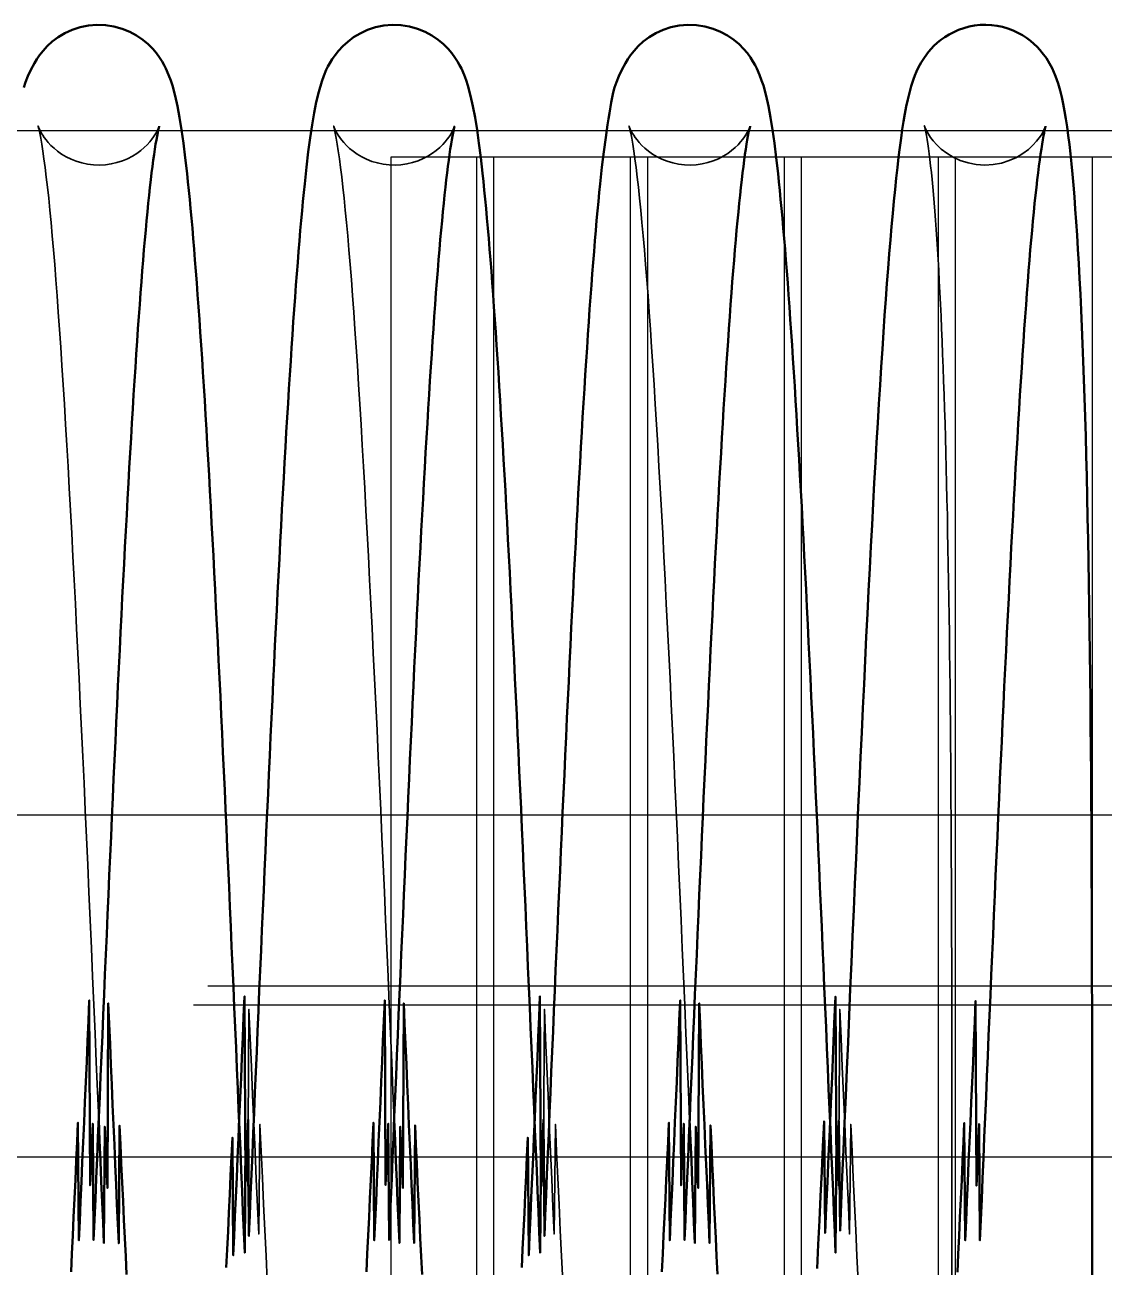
# Model space of a CAD drawing. Header units: millimetres. Extents: x 1448 to 104164, y -19509 to -89.
# Drawn here: x 84826.7 to 84889.9, y -3019.1 to -2946.5 of the extents above; entities that cross this region are included whole.
import ezdxf

# ---------------------------------------------------------------- set-up
doc = ezdxf.new("R2010")
doc.units = ezdxf.units.MM
doc.header["$LTSCALE"] = 60
doc.header["$MEASUREMENT"] = 0
doc.linetypes.add('CENTER', pattern=[2, 1.25, -0.25, 0.25, -0.25])
doc.linetypes.add('CENTERX2', pattern=[101.6, 63.5, -12.7, 12.7, -12.7])
doc.layers.get('0').update_dxf_attribs({"linetype": 'CONTINUOUS'})
doc.layers.add('cen', color=14, linetype='CONTINUOUS')
doc.layers.add('가려진 것(ISO)', color=7, linetype='CONTINUOUS', lineweight=35)
doc.layers.add('가시적인 것(ISO)', color=7, linetype='CONTINUOUS', lineweight=50)

# ---------------------------------------------------------------- blocks, each defined once
blk = doc.blocks.new('bvde')
at = {"color": 3}
for p, q in [((21501412.18, -50950296.858), (21501479.18, -50950296.858)), ((21501438.18, -50950296.858), (21501438.18, -50950395.858)), ((21501446.18, -50950296.858), (21501446.18, -50950395.858)), ((21501447.18, -50950296.858), (21501447.18, -50950395.858)), ((21501455.18, -50950296.858), (21501455.18, -50950395.858)), ((21501456.18, -50950296.858), (21501456.18, -50950395.858)), ((21501464.18, -50950296.858), (21501464.18, -50950395.858)), ((21501465.18, -50950296.858), (21501465.18, -50950395.858)), ((21501473.18, -50950296.858), (21501473.18, -50950395.858)), ((21501474.18, -50950296.858), (21501474.18, -50950395.858)), ((21501479.18, -50950296.858), (21501479.18, -50950395.858))]:
    blk.add_line(p, q, dxfattribs=at)
at = {"color": 1, "linetype": 'CENTERX2'}
blk.add_line((21501396.43, -50950346.43), (21501490.713, -50950346.43), dxfattribs=at)
blk = doc.blocks.new('토션스프링1')
at = {"layer": '가려진 것(ISO)', "flags": 128}
for points in [[(21462157.175, -50955408.884), (21462157.186, -50955408.917), (21462157.204, -50955408.962), (21462157.232, -50955409.028), (21462157.275, -50955409.119), (21462157.337, -50955409.238), (21462157.424, -50955409.386), (21462157.544, -50955409.565), (21462157.706, -50955409.774), (21462157.916, -50955410.005), (21462158.184, -50955410.25), (21462158.507, -50955410.493), (21462158.882, -50955410.716), (21462159.303, -50955410.905), (21462159.761, -50955411.048), (21462160.243, -50955411.136), (21462160.737, -50955411.163), (21462161.232, -50955411.13), (21462161.713, -50955411.037), (21462162.167, -50955410.889), (21462162.586, -50955410.696), (21462162.957, -50955410.471), (21462163.274, -50955410.228), (21462163.536, -50955409.983), (21462163.744, -50955409.751), (21462163.902, -50955409.544), (21462164.02, -50955409.365), (21462164.106, -50955409.216), (21462164.167, -50955409.098), (21462164.209, -50955409.007), (21462164.237, -50955408.941), (21462164.253, -50955408.896), (21462164.266, -50955408.861), (21462164.258, -50955408.888), (21462164.238, -50955408.966), (21462164.211, -50955409.087), (21462164.179, -50955409.244), (21462164.143, -50955409.437), (21462164.105, -50955409.662), (21462164.065, -50955409.918), (21462164.023, -50955410.202), (21462163.981, -50955410.512), (21462163.94, -50955410.847), (21462163.898, -50955411.207), (21462163.857, -50955411.591), (21462163.815, -50955412), (21462163.774, -50955412.432), (21462163.733, -50955412.887), (21462163.693, -50955413.365), (21462163.652, -50955413.864), (21462163.613, -50955414.385), (21462163.574, -50955414.928), (21462163.536, -50955415.49), (21462163.498, -50955416.073), (21462163.462, -50955416.675), (21462163.426, -50955417.298), (21462163.391, -50955417.942), (21462163.356, -50955418.606), (21462163.323, -50955419.289), (21462163.29, -50955419.992), (21462163.258, -50955420.714), (21462163.227, -50955421.454), (21462163.196, -50955422.212), (21462163.167, -50955422.988), (21462163.139, -50955423.78), (21462163.111, -50955424.59), (21462163.084, -50955425.416), (21462163.058, -50955426.257), (21462163.033, -50955427.114), (21462163.009, -50955427.986), (21462162.986, -50955428.873), (21462162.964, -50955429.775), (21462162.943, -50955430.694), (21462162.922, -50955431.628), (21462162.903, -50955432.578), (21462162.884, -50955433.542), (21462162.866, -50955434.52), (21462162.849, -50955435.511), (21462162.833, -50955436.516), (21462162.818, -50955437.532), (21462162.803, -50955438.561), (21462162.789, -50955439.601), (21462162.776, -50955440.652), (21462162.764, -50955441.713), (21462162.753, -50955442.784), (21462162.742, -50955443.864), (21462162.733, -50955444.952), (21462162.724, -50955446.049), (21462162.715, -50955447.155), (21462162.708, -50955448.272), (21462162.701, -50955449.398), (21462162.694, -50955450.533), (21462162.689, -50955451.677), (21462162.683, -50955452.828), (21462162.679, -50955453.986), (21462162.675, -50955455.151), (21462162.671, -50955456.322), (21462162.668, -50955457.498), (21462162.665, -50955458.679), (21462162.663, -50955459.864), (21462162.661, -50955461.053), (21462162.66, -50955462.244), (21462162.658, -50955463.438), (21462162.657, -50955464.633), (21462162.657, -50955465.83), (21462162.656, -50955467.028), (21462162.656, -50955468.229), (21462162.656, -50955469.433), (21462162.655, -50955470.64), (21462162.655, -50955471.847), (21462162.655, -50955473.056), (21462162.655, -50955474.265), (21462162.655, -50955467.473), (21462162.655, -50955468.681), (21462162.655, -50955469.887), (21462162.655, -50955471.09), (21462162.655, -50955460.291), (21462162.656, -50955461.489), (21462162.656, -50955462.682), (21462162.656, -50955463.871), (21462162.656, -50955465.055), (21462162.656, -50955466.232), (21462162.656, -50955467.403), (21462162.656, -50955468.57), (21462162.656, -50955469.732), (21462162.656, -50955470.889), (21462162.656, -50955472.041), (21462162.656, -50955473.187), (21462162.656, -50955474.327), (21462162.656, -50955467.459), (21462162.656, -50955468.584), (21462162.656, -50955469.7), (21462162.656, -50955470.807), (21462162.656, -50955471.905), (21462162.656, -50955472.993), (21462162.656, -50955474.071), (21462162.656, -50955475.137), (21462162.656, -50955476.191)], [(21462174.451, -50955408.884), (21462174.456, -50955408.9), (21462174.476, -50955408.952), (21462174.515, -50955409.046), (21462174.585, -50955409.194), (21462174.637, -50955409.288), (21462174.703, -50955409.397), (21462174.786, -50955409.52), (21462174.887, -50955409.657), (21462175.01, -50955409.808), (21462175.159, -50955409.971), (21462175.333, -50955410.141), (21462175.535, -50955410.313), (21462175.766, -50955410.482), (21462176.024, -50955410.642), (21462176.305, -50955410.789), (21462176.607, -50955410.916), (21462176.926, -50955411.019), (21462177.26, -50955411.096), (21462177.603, -50955411.145), (21462177.95, -50955411.164), (21462178.298, -50955411.152), (21462178.642, -50955411.11), (21462178.979, -50955411.039), (21462179.303, -50955410.942), (21462179.609, -50955410.821), (21462179.894, -50955410.678), (21462180.157, -50955410.52), (21462180.395, -50955410.353), (21462180.605, -50955410.181), (21462180.785, -50955410.01), (21462180.939, -50955409.845), (21462181.068, -50955409.69), (21462181.175, -50955409.547), (21462181.26, -50955409.42), (21462181.329, -50955409.309), (21462181.384, -50955409.212), (21462181.459, -50955409.061), (21462181.503, -50955408.961), (21462181.524, -50955408.905), (21462181.531, -50955408.885), (21462181.529, -50955408.895), (21462181.519, -50955408.932), (21462181.503, -50955408.993), (21462181.483, -50955409.076), (21462181.433, -50955409.3), (21462181.378, -50955409.588), (21462181.319, -50955409.936), (21462181.256, -50955410.341), (21462181.191, -50955410.799), (21462181.123, -50955411.307), (21462181.055, -50955411.862), (21462180.987, -50955412.461), (21462180.918, -50955413.106), (21462180.848, -50955413.796), (21462180.778, -50955414.528), (21462180.708, -50955415.303), (21462180.637, -50955416.119), (21462180.566, -50955416.975), (21462180.495, -50955417.869), (21462180.424, -50955418.8), (21462180.353, -50955419.768), (21462180.282, -50955420.771), (21462180.211, -50955421.812), (21462180.14, -50955422.889), (21462180.069, -50955424.003), (21462179.997, -50955425.15), (21462179.925, -50955426.331), (21462179.854, -50955427.544), (21462179.782, -50955428.786), (21462179.711, -50955430.058), (21462179.639, -50955431.358), (21462179.567, -50955432.685), (21462179.496, -50955434.036), (21462179.425, -50955435.413), (21462179.353, -50955436.816), (21462179.282, -50955438.247), (21462179.21, -50955439.702), (21462179.138, -50955441.182), (21462179.066, -50955442.683), (21462178.995, -50955444.204), (21462178.923, -50955445.745), (21462178.851, -50955447.302), (21462178.779, -50955448.876), (21462178.708, -50955450.463), (21462178.636, -50955452.064), (21462178.565, -50955453.675), (21462178.493, -50955455.3), (21462178.422, -50955456.939), (21462178.35, -50955458.591), (21462178.278, -50955460.254), (21462178.207, -50955461.926), (21462178.135, -50955463.606), (21462178.063, -50955465.292), (21462177.991, -50955466.982)], [(21462191.726, -50955408.884), (21462191.732, -50955408.9), (21462191.751, -50955408.952), (21462191.791, -50955409.045), (21462191.862, -50955409.189), (21462191.913, -50955409.282), (21462191.978, -50955409.391), (21462192.06, -50955409.514), (21462192.16, -50955409.652), (21462192.282, -50955409.803), (21462192.43, -50955409.966), (21462192.603, -50955410.136), (21462192.805, -50955410.308), (21462193.035, -50955410.477), (21462193.292, -50955410.638), (21462193.573, -50955410.785), (21462193.873, -50955410.912), (21462194.193, -50955411.016), (21462194.526, -50955411.094), (21462194.869, -50955411.144), (21462195.216, -50955411.164), (21462195.564, -50955411.153), (21462195.909, -50955411.111), (21462196.246, -50955411.041), (21462196.57, -50955410.945), (21462196.876, -50955410.824), (21462197.163, -50955410.682), (21462197.427, -50955410.525), (21462197.665, -50955410.357), (21462197.875, -50955410.186), (21462198.056, -50955410.015), (21462198.211, -50955409.85), (21462198.341, -50955409.693), (21462198.448, -50955409.551), (21462198.534, -50955409.424), (21462198.603, -50955409.312), (21462198.658, -50955409.214), (21462198.734, -50955409.063), (21462198.779, -50955408.962), (21462198.8, -50955408.905), (21462198.807, -50955408.885), (21462198.804, -50955408.895), (21462198.794, -50955408.931), (21462198.779, -50955408.992), (21462198.758, -50955409.075), (21462198.709, -50955409.298), (21462198.655, -50955409.585), (21462198.595, -50955409.934), (21462198.532, -50955410.339), (21462198.466, -50955410.797), (21462198.399, -50955411.304), (21462198.331, -50955411.858), (21462198.263, -50955412.458), (21462198.194, -50955413.103), (21462198.124, -50955413.793), (21462198.054, -50955414.525), (21462197.984, -50955415.3), (21462197.913, -50955416.115), (21462197.842, -50955416.97), (21462197.771, -50955417.864), (21462197.7, -50955418.794), (21462197.63, -50955419.76), (21462197.559, -50955420.765), (21462197.487, -50955421.807), (21462197.416, -50955422.886), (21462197.345, -50955424), (21462197.273, -50955425.148), (21462197.201, -50955426.329), (21462197.13, -50955427.541), (21462197.058, -50955428.783), (21462196.986, -50955430.054), (21462196.915, -50955431.352), (21462196.844, -50955432.676), (21462196.772, -50955434.027), (21462196.701, -50955435.405), (21462196.629, -50955436.812), (21462196.558, -50955438.244), (21462196.486, -50955439.701), (21462196.414, -50955441.181), (21462196.342, -50955442.682), (21462196.27, -50955444.203), (21462196.199, -50955445.743), (21462196.127, -50955447.299), (21462196.055, -50955448.871), (21462195.984, -50955450.456), (21462195.912, -50955452.054), (21462195.841, -50955453.666), (21462195.769, -50955455.294), (21462195.698, -50955456.936), (21462195.626, -50955458.59), (21462195.554, -50955460.254), (21462195.482, -50955461.927), (21462195.41, -50955463.607), (21462195.339, -50955465.293), (21462195.267, -50955466.981)], [(21462209.002, -50955408.884), (21462209.007, -50955408.9), (21462209.027, -50955408.952), (21462209.067, -50955409.046), (21462209.137, -50955409.194), (21462209.188, -50955409.288), (21462209.254, -50955409.397), (21462209.337, -50955409.52), (21462209.439, -50955409.657), (21462209.562, -50955409.808), (21462209.71, -50955409.971), (21462209.885, -50955410.141), (21462210.087, -50955410.313), (21462210.318, -50955410.482), (21462210.575, -50955410.642), (21462210.857, -50955410.789), (21462211.158, -50955410.916), (21462211.477, -50955411.019), (21462211.811, -50955411.096), (21462212.154, -50955411.145), (21462212.502, -50955411.164), (21462212.849, -50955411.152), (21462213.194, -50955411.11), (21462213.53, -50955411.039), (21462213.854, -50955410.942), (21462214.16, -50955410.821), (21462214.446, -50955410.678), (21462214.709, -50955410.52), (21462214.947, -50955410.353), (21462215.156, -50955410.181), (21462215.337, -50955410.01), (21462215.491, -50955409.845), (21462215.62, -50955409.69), (21462215.726, -50955409.547), (21462215.812, -50955409.42), (21462215.881, -50955409.309), (21462215.935, -50955409.212), (21462216.011, -50955409.061), (21462216.054, -50955408.961), (21462216.076, -50955408.905), (21462216.083, -50955408.885), (21462216.08, -50955408.895), (21462216.07, -50955408.932), (21462216.055, -50955408.993), (21462216.034, -50955409.076), (21462215.985, -50955409.3), (21462215.93, -50955409.588), (21462215.87, -50955409.936), (21462215.808, -50955410.341), (21462215.742, -50955410.799), (21462215.675, -50955411.307), (21462215.607, -50955411.862), (21462215.538, -50955412.461), (21462215.469, -50955413.106), (21462215.4, -50955413.796), (21462215.33, -50955414.528), (21462215.259, -50955415.303), (21462215.189, -50955416.119), (21462215.118, -50955416.975), (21462215.047, -50955417.869), (21462214.976, -50955418.8), (21462214.905, -50955419.768), (21462214.834, -50955420.771), (21462214.763, -50955421.812), (21462214.691, -50955422.889), (21462214.62, -50955424.003), (21462214.548, -50955425.15), (21462214.477, -50955426.331), (21462214.405, -50955427.544), (21462214.334, -50955428.786), (21462214.262, -50955430.058), (21462214.19, -50955431.358), (21462214.119, -50955432.685), (21462214.047, -50955434.036), (21462213.976, -50955435.413), (21462213.905, -50955436.816), (21462213.833, -50955438.247), (21462213.761, -50955439.702), (21462213.69, -50955441.182), (21462213.618, -50955442.683), (21462213.546, -50955444.204), (21462213.474, -50955445.745), (21462213.403, -50955447.302), (21462213.331, -50955448.876), (21462213.259, -50955450.463), (21462213.188, -50955452.064), (21462213.116, -50955453.675), (21462213.045, -50955455.3), (21462212.973, -50955456.939), (21462212.902, -50955458.591), (21462212.83, -50955460.254), (21462212.758, -50955461.926), (21462212.686, -50955463.606), (21462212.614, -50955465.292), (21462212.543, -50955466.982)], [(21462168.135, -50955476.413), (21462168.207, -50955474.934), (21462168.278, -50955473.433), (21462168.35, -50955471.913), (21462168.422, -50955470.373), (21462168.494, -50955468.817), (21462168.565, -50955467.245), (21462168.637, -50955473.659), (21462168.708, -50955472.061), (21462168.78, -50955470.451), (21462168.851, -50955468.826), (21462168.923, -50955467.186), (21462168.994, -50955465.534), (21462169.066, -50955463.871), (21462169.138, -50955462.2), (21462169.21, -50955460.521), (21462169.281, -50955470.836), (21462169.353, -50955469.147)], [(21462185.41, -50955476.418), (21462185.482, -50955474.94), (21462185.554, -50955473.44), (21462185.626, -50955471.919), (21462185.697, -50955470.378), (21462185.769, -50955468.82), (21462185.841, -50955467.246), (21462185.913, -50955473.657), (21462185.984, -50955472.056), (21462186.056, -50955470.443), (21462186.127, -50955468.82), (21462186.199, -50955467.183), (21462186.27, -50955465.534), (21462186.342, -50955463.872), (21462186.413, -50955462.202), (21462186.485, -50955460.523), (21462186.557, -50955470.837), (21462186.629, -50955469.147)], [(21462202.686, -50955476.413), (21462202.758, -50955474.934), (21462202.83, -50955473.433), (21462202.902, -50955471.913), (21462202.973, -50955470.373), (21462203.045, -50955468.817), (21462203.117, -50955467.245), (21462203.188, -50955473.659), (21462203.26, -50955472.061), (21462203.331, -50955470.451), (21462203.403, -50955468.826), (21462203.474, -50955467.186), (21462203.546, -50955465.534), (21462203.618, -50955463.871), (21462203.689, -50955462.2), (21462203.761, -50955460.521), (21462203.833, -50955470.836), (21462203.905, -50955469.147)]]:
    blk.add_lwpolyline(points, dxfattribs=at)
at = {"layer": '가시적인 것(ISO)', "flags": 128}
for points in [[(21462154.456, -50955476.661), (21462154.456, -50955475.281), (21462154.456, -50955473.882), (21462154.456, -50955472.464), (21462154.456, -50955471.029), (21462154.456, -50955469.579), (21462154.456, -50955468.114), (21462154.456, -50955474.636), (21462154.456, -50955473.146), (21462154.456, -50955471.645), (21462154.456, -50955470.135), (21462154.456, -50955468.616), (21462154.456, -50955467.085), (21462154.456, -50955465.542), (21462154.456, -50955463.989), (21462154.456, -50955462.429), (21462154.456, -50955460.86), (21462154.455, -50955471.287), (21462154.455, -50955469.709), (21462154.455, -50955468.128), (21462154.455, -50955474.546), (21462154.456, -50955472.963), (21462154.456, -50955471.382), (21462154.456, -50955469.803), (21462154.456, -50955468.229), (21462154.457, -50955466.655), (21462154.457, -50955465.083), (21462154.458, -50955463.512), (21462154.46, -50955461.945), (21462154.462, -50955460.383), (21462154.465, -50955458.827), (21462154.469, -50955457.278), (21462154.473, -50955455.738), (21462154.478, -50955454.208), (21462154.484, -50955452.69), (21462154.491, -50955451.185), (21462154.499, -50955449.694), (21462154.508, -50955448.218), (21462154.518, -50955446.759), (21462154.529, -50955445.312), (21462154.542, -50955443.878), (21462154.556, -50955442.46), (21462154.571, -50955441.057), (21462154.588, -50955439.672), (21462154.606, -50955438.305), (21462154.625, -50955436.958), (21462154.646, -50955435.631), (21462154.668, -50955434.326), (21462154.692, -50955433.044), (21462154.717, -50955431.786), (21462154.744, -50955430.553), (21462154.772, -50955429.347), (21462154.801, -50955428.166), (21462154.833, -50955427.01), (21462154.866, -50955425.877), (21462154.901, -50955424.771), (21462154.937, -50955423.69), (21462154.975, -50955422.636), (21462155.014, -50955421.61), (21462155.055, -50955420.612), (21462155.098, -50955419.643), (21462155.142, -50955418.704), (21462155.188, -50955417.795), (21462155.235, -50955416.917), (21462155.284, -50955416.071), (21462155.334, -50955415.258), (21462155.385, -50955414.478), (21462155.438, -50955413.732), (21462155.493, -50955413.021), (21462155.548, -50955412.344), (21462155.604, -50955411.701), (21462155.662, -50955411.089), (21462155.722, -50955410.508), (21462155.784, -50955409.956), (21462155.849, -50955409.432), (21462155.917, -50955408.935), (21462155.989, -50955408.464), (21462156.065, -50955408.017), (21462156.146, -50955407.593), (21462156.232, -50955407.189), (21462156.327, -50955406.796), (21462156.444, -50955406.395), (21462156.594, -50955405.968), (21462156.688, -50955405.738), (21462156.802, -50955405.489), (21462156.947, -50955405.218), (21462157.131, -50955404.919), (21462157.369, -50955404.593), (21462157.513, -50955404.422), (21462157.676, -50955404.248), (21462157.86, -50955404.072), (21462158.065, -50955403.898), (21462158.29, -50955403.729), (21462158.535, -50955403.57), (21462158.8, -50955403.424), (21462159.082, -50955403.294), (21462159.38, -50955403.182), (21462159.691, -50955403.091), (21462160.01, -50955403.024), (21462160.336, -50955402.982), (21462160.667, -50955402.966), (21462160.998, -50955402.975), (21462161.327, -50955403.01), (21462161.649, -50955403.069), (21462161.961, -50955403.153), (21462162.262, -50955403.259), (21462162.55, -50955403.385), (21462162.821, -50955403.528), (21462163.073, -50955403.683), (21462163.303, -50955403.848), (21462163.513, -50955404.02), (21462163.702, -50955404.195), (21462163.87, -50955404.369), (21462164.019, -50955404.54), (21462164.266, -50955404.868), (21462164.456, -50955405.169), (21462164.607, -50955405.442), (21462164.728, -50955405.691), (21462164.825, -50955405.922), (21462164.904, -50955406.138), (21462165.034, -50955406.544), (21462165.238, -50955407.331), (21462165.323, -50955407.735), (21462165.403, -50955408.159), (21462165.481, -50955408.611), (21462165.557, -50955409.091), (21462165.631, -50955409.6), (21462165.704, -50955410.139), (21462165.775, -50955410.707), (21462165.845, -50955411.305), (21462165.914, -50955411.933), (21462165.982, -50955412.592), (21462166.049, -50955413.281), (21462166.116, -50955414.002), (21462166.183, -50955414.755), (21462166.25, -50955415.539), (21462166.317, -50955416.356), (21462166.384, -50955417.205), (21462166.452, -50955418.088), (21462166.519, -50955419.003), (21462166.587, -50955419.949), (21462166.654, -50955420.926), (21462166.721, -50955421.932), (21462166.788, -50955422.967), (21462166.856, -50955424.031), (21462166.923, -50955425.121), (21462166.99, -50955426.238), (21462167.057, -50955427.38), (21462167.124, -50955428.547), (21462167.191, -50955429.737), (21462167.257, -50955430.951), (21462167.324, -50955432.19), (21462167.391, -50955433.455), (21462167.458, -50955434.743), (21462167.525, -50955436.055), (21462167.592, -50955437.388), (21462167.659, -50955438.742), (21462167.726, -50955440.116), (21462167.793, -50955441.508), (21462167.86, -50955442.917), (21462167.927, -50955444.341), (21462167.994, -50955445.781), (21462168.061, -50955447.234), (21462168.128, -50955448.699), (21462168.194, -50955450.178), (21462168.261, -50955451.671), (21462168.328, -50955453.179), (21462168.395, -50955454.7), (21462168.462, -50955456.232), (21462168.529, -50955457.773), (21462168.596, -50955459.324), (21462168.663, -50955460.882), (21462168.73, -50955462.446), (21462168.797, -50955464.014), (21462168.863, -50955465.586), (21462168.93, -50955467.16), (21462168.997, -50955468.734), (21462169.064, -50955470.307), (21462169.13, -50955471.884), (21462169.197, -50955473.462), (21462169.264, -50955467.042), (21462169.331, -50955468.621), (21462169.398, -50955470.199), (21462169.465, -50955459.774), (21462169.532, -50955461.344), (21462169.599, -50955462.908), (21462169.666, -50955464.465), (21462169.733, -50955466.014), (21462169.8, -50955467.552), (21462169.866, -50955469.079), (21462169.933, -50955470.593), (21462170, -50955472.096), (21462170.066, -50955473.589), (21462170.133, -50955467.071), (21462170.2, -50955468.541), (21462170.267, -50955469.998), (21462170.334, -50955471.44), (21462170.401, -50955472.865), (21462170.468, -50955474.274), (21462170.535, -50955475.664)], [(21462169.353, -50955469.147), (21462169.404, -50955467.947), (21462169.455, -50955474.745), (21462169.506, -50955473.544), (21462169.557, -50955472.344), (21462169.607, -50955471.145), (21462169.658, -50955469.947), (21462169.709, -50955468.75), (21462169.759, -50955467.551), (21462169.81, -50955466.353), (21462169.861, -50955465.156), (21462169.912, -50955463.96), (21462169.963, -50955462.766), (21462170.014, -50955461.575), (21462170.065, -50955460.387), (21462170.116, -50955459.203), (21462170.167, -50955458.023), (21462170.218, -50955456.848), (21462170.269, -50955455.679), (21462170.32, -50955454.516), (21462170.371, -50955453.36), (21462170.422, -50955452.211), (21462170.472, -50955451.07), (21462170.523, -50955449.938), (21462170.574, -50955448.814), (21462170.624, -50955447.697), (21462170.675, -50955446.586), (21462170.726, -50955445.484), (21462170.777, -50955444.389), (21462170.828, -50955443.303), (21462170.879, -50955442.226), (21462170.93, -50955441.159), (21462170.981, -50955440.101), (21462171.032, -50955439.055), (21462171.083, -50955438.019), (21462171.134, -50955436.995), (21462171.185, -50955435.984), (21462171.236, -50955434.985), (21462171.287, -50955433.999), (21462171.338, -50955433.028), (21462171.388, -50955432.07), (21462171.439, -50955431.127), (21462171.49, -50955430.199), (21462171.541, -50955429.285), (21462171.592, -50955428.383), (21462171.643, -50955427.496), (21462171.694, -50955426.622), (21462171.745, -50955425.763), (21462171.796, -50955424.919), (21462171.847, -50955424.09), (21462171.898, -50955423.276), (21462171.95, -50955422.478), (21462172.001, -50955421.697), (21462172.052, -50955420.932), (21462172.104, -50955420.184), (21462172.155, -50955419.453), (21462172.207, -50955418.74), (21462172.258, -50955418.045), (21462172.31, -50955417.368), (21462172.361, -50955416.71), (21462172.412, -50955416.07), (21462172.464, -50955415.451), (21462172.515, -50955414.851), (21462172.567, -50955414.27), (21462172.618, -50955413.71), (21462172.669, -50955413.169), (21462172.72, -50955412.646), (21462172.772, -50955412.143), (21462172.823, -50955411.657), (21462172.927, -50955410.739), (21462173.035, -50955409.889), (21462173.146, -50955409.105), (21462173.263, -50955408.385), (21462173.386, -50955407.725), (21462173.517, -50955407.116), (21462173.678, -50955406.52), (21462173.78, -50955406.21), (21462173.902, -50955405.882), (21462174.062, -50955405.52), (21462174.165, -50955405.321), (21462174.287, -50955405.107), (21462174.436, -50955404.875), (21462174.616, -50955404.629), (21462174.835, -50955404.37), (21462175.1, -50955404.104), (21462175.414, -50955403.84), (21462175.773, -50955403.593), (21462176.179, -50955403.374), (21462176.624, -50955403.193), (21462177.098, -50955403.06), (21462177.591, -50955402.984), (21462178.095, -50955402.967), (21462178.596, -50955403.008), (21462179.082, -50955403.108), (21462179.545, -50955403.262), (21462179.976, -50955403.461), (21462180.364, -50955403.693), (21462180.704, -50955403.948), (21462180.996, -50955404.213), (21462181.241, -50955404.476), (21462181.444, -50955404.73), (21462181.611, -50955404.971), (21462181.749, -50955405.197), (21462181.962, -50955405.602), (21462182.132, -50955405.97), (21462182.268, -50955406.308), (21462182.375, -50955406.624), (21462182.459, -50955406.926), (21462182.581, -50955407.512), (21462182.677, -50955408.121), (21462182.73, -50955408.451), (21462182.787, -50955408.803), (21462182.9, -50955409.56), (21462183.009, -50955410.387), (21462183.117, -50955411.286), (21462183.222, -50955412.256), (21462183.274, -50955412.768), (21462183.326, -50955413.298), (21462183.377, -50955413.846), (21462183.429, -50955414.412), (21462183.48, -50955414.996), (21462183.531, -50955415.598), (21462183.582, -50955416.218), (21462183.633, -50955416.856), (21462183.684, -50955417.513), (21462183.735, -50955418.189), (21462183.786, -50955418.883), (21462183.837, -50955419.596), (21462183.889, -50955420.327), (21462183.94, -50955421.075), (21462183.991, -50955421.841), (21462184.042, -50955422.624), (21462184.093, -50955423.424), (21462184.144, -50955424.24), (21462184.196, -50955425.071), (21462184.247, -50955425.918), (21462184.298, -50955426.781), (21462184.349, -50955427.657), (21462184.4, -50955428.548), (21462184.451, -50955429.453), (21462184.501, -50955430.371), (21462184.552, -50955431.303), (21462184.603, -50955432.247), (21462184.654, -50955433.205), (21462184.705, -50955434.178), (21462184.755, -50955435.165), (21462184.806, -50955436.165), (21462184.857, -50955437.178), (21462184.908, -50955438.204), (21462184.959, -50955439.241), (21462185.01, -50955440.289), (21462185.061, -50955441.348), (21462185.112, -50955442.418), (21462185.163, -50955443.497), (21462185.214, -50955444.585), (21462185.265, -50955445.682), (21462185.316, -50955446.787), (21462185.367, -50955447.9), (21462185.418, -50955449.019), (21462185.468, -50955450.145), (21462185.519, -50955451.278), (21462185.57, -50955452.419), (21462185.621, -50955453.568), (21462185.671, -50955454.724), (21462185.722, -50955455.887), (21462185.773, -50955457.057), (21462185.824, -50955458.232), (21462185.875, -50955459.413), (21462185.926, -50955460.597), (21462185.977, -50955461.786), (21462186.028, -50955462.978), (21462186.079, -50955464.173), (21462186.13, -50955465.37), (21462186.181, -50955466.568), (21462186.232, -50955467.767), (21462186.283, -50955468.966), (21462186.333, -50955470.165), (21462186.384, -50955471.363), (21462186.435, -50955472.561), (21462186.485, -50955473.761), (21462186.536, -50955466.961), (21462186.587, -50955468.161), (21462186.638, -50955469.361), (21462186.689, -50955470.559), (21462186.74, -50955459.756), (21462186.791, -50955460.951), (21462186.842, -50955462.142), (21462186.893, -50955463.331), (21462186.944, -50955464.515), (21462186.995, -50955465.694), (21462187.046, -50955466.868), (21462187.097, -50955468.036), (21462187.147, -50955469.198), (21462187.198, -50955470.352), (21462187.249, -50955471.499), (21462187.3, -50955472.637), (21462187.35, -50955473.77), (21462187.401, -50955474.895), (21462187.452, -50955468.014), (21462187.503, -50955469.126), (21462187.554, -50955470.23), (21462187.605, -50955471.326), (21462187.655, -50955472.413), (21462187.706, -50955473.49), (21462187.757, -50955474.557), (21462187.808, -50955475.613)], [(21462186.629, -50955469.147), (21462186.68, -50955467.946), (21462186.731, -50955474.743), (21462186.782, -50955473.54), (21462186.833, -50955472.338), (21462186.883, -50955471.136), (21462186.934, -50955469.936), (21462186.985, -50955468.738), (21462187.036, -50955467.543), (21462187.086, -50955466.347), (21462187.137, -50955465.152), (21462187.188, -50955463.958), (21462187.239, -50955462.766), (21462187.29, -50955461.575), (21462187.341, -50955460.388), (21462187.392, -50955459.204), (21462187.443, -50955458.024), (21462187.494, -50955456.849), (21462187.545, -50955455.679), (21462187.596, -50955454.515), (21462187.647, -50955453.358), (21462187.697, -50955452.207), (21462187.748, -50955451.064), (21462187.799, -50955449.929), (21462187.85, -50955448.803), (21462187.901, -50955447.687), (21462187.951, -50955446.579), (21462188.002, -50955445.478), (21462188.053, -50955444.386), (21462188.104, -50955443.301), (21462188.155, -50955442.225), (21462188.206, -50955441.159), (21462188.257, -50955440.103), (21462188.308, -50955439.056), (21462188.359, -50955438.021), (21462188.41, -50955436.997), (21462188.461, -50955435.985), (21462188.512, -50955434.985), (21462188.563, -50955433.999), (21462188.614, -50955433.025), (21462188.665, -50955432.066), (21462188.715, -50955431.121), (21462188.766, -50955430.191), (21462188.817, -50955429.276), (21462188.868, -50955428.376), (21462188.919, -50955427.49), (21462188.97, -50955426.619), (21462189.021, -50955425.761), (21462189.072, -50955424.919), (21462189.123, -50955424.091), (21462189.174, -50955423.279), (21462189.225, -50955422.482), (21462189.276, -50955421.701), (21462189.328, -50955420.937), (21462189.379, -50955420.189), (21462189.431, -50955419.459), (21462189.482, -50955418.745), (21462189.534, -50955418.049), (21462189.585, -50955417.371), (21462189.637, -50955416.712), (21462189.688, -50955416.071), (21462189.74, -50955415.448), (21462189.792, -50955414.845), (21462189.844, -50955414.262), (21462189.895, -50955413.698), (21462189.947, -50955413.155), (21462189.999, -50955412.632), (21462190.05, -50955412.128), (21462190.101, -50955411.643), (21462190.205, -50955410.729), (21462190.311, -50955409.885), (21462190.421, -50955409.105), (21462190.537, -50955408.387), (21462190.661, -50955407.724), (21462190.795, -50955407.113), (21462190.954, -50955406.518), (21462191.055, -50955406.209), (21462191.179, -50955405.88), (21462191.339, -50955405.518), (21462191.442, -50955405.318), (21462191.565, -50955405.104), (21462191.713, -50955404.872), (21462191.895, -50955404.625), (21462192.114, -50955404.367), (21462192.38, -50955404.101), (21462192.694, -50955403.837), (21462193.055, -50955403.59), (21462193.46, -50955403.371), (21462193.905, -50955403.191), (21462194.38, -50955403.059), (21462194.873, -50955402.983), (21462195.377, -50955402.967), (21462195.878, -50955403.009), (21462196.364, -50955403.11), (21462196.826, -50955403.264), (21462197.256, -50955403.464), (21462197.645, -50955403.696), (21462197.984, -50955403.951), (21462198.276, -50955404.217), (21462198.52, -50955404.48), (21462198.722, -50955404.734), (21462198.889, -50955404.975), (21462199.025, -50955405.199), (21462199.14, -50955405.407), (21462199.237, -50955405.601), (21462199.389, -50955405.955), (21462199.502, -50955406.277), (21462199.68, -50955406.881), (21462199.822, -50955407.482), (21462199.946, -50955408.115), (21462200.065, -50955408.809), (21462200.178, -50955409.57), (21462200.288, -50955410.398), (21462200.395, -50955411.295), (21462200.5, -50955412.262), (21462200.551, -50955412.772), (21462200.603, -50955413.3), (21462200.654, -50955413.846), (21462200.704, -50955414.411), (21462200.755, -50955414.994), (21462200.806, -50955415.595), (21462200.857, -50955416.215), (21462200.908, -50955416.854), (21462200.96, -50955417.512), (21462201.011, -50955418.189), (21462201.062, -50955418.885), (21462201.113, -50955419.599), (21462201.165, -50955420.331), (21462201.216, -50955421.08), (21462201.267, -50955421.846), (21462201.318, -50955422.629), (21462201.369, -50955423.429), (21462201.42, -50955424.244), (21462201.472, -50955425.075), (21462201.523, -50955425.922), (21462201.574, -50955426.783), (21462201.625, -50955427.658), (21462201.675, -50955428.548), (21462201.726, -50955429.452), (21462201.777, -50955430.369), (21462201.828, -50955431.3), (21462201.879, -50955432.245), (21462201.93, -50955433.206), (21462201.98, -50955434.18), (21462202.031, -50955435.168), (21462202.082, -50955436.169), (21462202.133, -50955437.183), (21462202.184, -50955438.209), (21462202.235, -50955439.246), (21462202.286, -50955440.295), (21462202.337, -50955441.354), (21462202.388, -50955442.423), (21462202.439, -50955443.501), (21462202.49, -50955444.588), (21462202.541, -50955445.684), (21462202.592, -50955446.787), (21462202.643, -50955447.898), (21462202.693, -50955449.016), (21462202.744, -50955450.141), (21462202.795, -50955451.276), (21462202.846, -50955452.419), (21462202.896, -50955453.569), (21462202.947, -50955454.727), (21462202.998, -50955455.892), (21462203.049, -50955457.062), (21462203.1, -50955458.238), (21462203.151, -50955459.419), (21462203.202, -50955460.603), (21462203.253, -50955461.792), (21462203.304, -50955462.983), (21462203.355, -50955464.177), (21462203.406, -50955465.372), (21462203.457, -50955466.569), (21462203.507, -50955467.766), (21462203.558, -50955468.964), (21462203.609, -50955470.161), (21462203.66, -50955471.359), (21462203.71, -50955472.559), (21462203.761, -50955473.761), (21462203.812, -50955466.962), (21462203.863, -50955468.164), (21462203.914, -50955469.365), (21462203.965, -50955470.564), (21462204.016, -50955459.762), (21462204.067, -50955460.956), (21462204.118, -50955462.148), (21462204.169, -50955463.336), (21462204.22, -50955464.519), (21462204.271, -50955465.698), (21462204.321, -50955466.871), (21462204.372, -50955468.037), (21462204.423, -50955469.197), (21462204.474, -50955470.349), (21462204.524, -50955471.494), (21462204.575, -50955472.634), (21462204.626, -50955473.768), (21462204.677, -50955474.895), (21462204.728, -50955468.016), (21462204.779, -50955469.129), (21462204.829, -50955470.234), (21462204.88, -50955471.33), (21462204.931, -50955472.417), (21462204.982, -50955473.494), (21462205.033, -50955474.561), (21462205.084, -50955475.618)], [(21462203.905, -50955469.147), (21462203.956, -50955467.947), (21462204.006, -50955474.745), (21462204.057, -50955473.544), (21462204.108, -50955472.344), (21462204.159, -50955471.145), (21462204.21, -50955469.947), (21462204.26, -50955468.75), (21462204.311, -50955467.551), (21462204.362, -50955466.353), (21462204.413, -50955465.156), (21462204.464, -50955463.96), (21462204.515, -50955462.766), (21462204.566, -50955461.575), (21462204.617, -50955460.387), (21462204.668, -50955459.203), (21462204.718, -50955458.023), (21462204.769, -50955456.848), (21462204.82, -50955455.679), (21462204.871, -50955454.516), (21462204.922, -50955453.36), (21462204.973, -50955452.211), (21462205.024, -50955451.07), (21462205.075, -50955449.938), (21462205.125, -50955448.814), (21462205.176, -50955447.697), (21462205.227, -50955446.586), (21462205.278, -50955445.484), (21462205.329, -50955444.389), (21462205.379, -50955443.303), (21462205.43, -50955442.226), (21462205.481, -50955441.159), (21462205.532, -50955440.101), (21462205.583, -50955439.055), (21462205.634, -50955438.019), (21462205.685, -50955436.995), (21462205.736, -50955435.984), (21462205.787, -50955434.985), (21462205.838, -50955433.999), (21462205.889, -50955433.028), (21462205.94, -50955432.07), (21462205.991, -50955431.127), (21462206.041, -50955430.199), (21462206.092, -50955429.285), (21462206.143, -50955428.383), (21462206.194, -50955427.496), (21462206.245, -50955426.622), (21462206.296, -50955425.763), (21462206.347, -50955424.919), (21462206.399, -50955424.09), (21462206.45, -50955423.276), (21462206.501, -50955422.478), (21462206.553, -50955421.697), (21462206.604, -50955420.932), (21462206.655, -50955420.184), (21462206.707, -50955419.453), (21462206.758, -50955418.74), (21462206.81, -50955418.045), (21462206.861, -50955417.368), (21462206.913, -50955416.71), (21462206.964, -50955416.07), (21462207.016, -50955415.451), (21462207.067, -50955414.851), (21462207.118, -50955414.27), (21462207.17, -50955413.71), (21462207.221, -50955413.169), (21462207.272, -50955412.646), (21462207.323, -50955412.143), (21462207.374, -50955411.657), (21462207.479, -50955410.739), (21462207.586, -50955409.889), (21462207.698, -50955409.105), (21462207.814, -50955408.385), (21462207.937, -50955407.725), (21462208.069, -50955407.116), (21462208.229, -50955406.52), (21462208.331, -50955406.21), (21462208.454, -50955405.882), (21462208.614, -50955405.52), (21462208.716, -50955405.321), (21462208.839, -50955405.107), (21462208.987, -50955404.875), (21462209.168, -50955404.629), (21462209.387, -50955404.37), (21462209.652, -50955404.104), (21462209.965, -50955403.84), (21462210.325, -50955403.593), (21462210.731, -50955403.374), (21462211.176, -50955403.193), (21462211.65, -50955403.06), (21462212.143, -50955402.984), (21462212.646, -50955402.967), (21462213.148, -50955403.008), (21462213.633, -50955403.108), (21462214.097, -50955403.262), (21462214.527, -50955403.461), (21462214.915, -50955403.693), (21462215.255, -50955403.948), (21462215.548, -50955404.213), (21462215.793, -50955404.476), (21462215.996, -50955404.73), (21462216.163, -50955404.971), (21462216.3, -50955405.197), (21462216.513, -50955405.602), (21462216.683, -50955405.97), (21462216.819, -50955406.308), (21462216.926, -50955406.624)], [(21462177.991, -50955466.982), (21462177.94, -50955468.182), (21462177.889, -50955469.383), (21462177.838, -50955470.584), (21462177.788, -50955471.785), (21462177.737, -50955472.984), (21462177.686, -50955474.181), (21462177.636, -50955467.378), (21462177.585, -50955468.575), (21462177.534, -50955469.771), (21462177.483, -50955470.967), (21462177.432, -50955460.162), (21462177.382, -50955461.355), (21462177.331, -50955462.545), (21462177.28, -50955463.732), (21462177.229, -50955464.916), (21462177.178, -50955466.095), (21462177.127, -50955467.269), (21462177.076, -50955468.438), (21462177.025, -50955469.601), (21462176.974, -50955470.757), (21462176.923, -50955471.906), (21462176.872, -50955473.047), (21462176.822, -50955474.179), (21462176.771, -50955467.303), (21462176.72, -50955468.419), (21462176.67, -50955469.528), (21462176.619, -50955470.63), (21462176.568, -50955471.723), (21462176.517, -50955472.809), (21462176.466, -50955473.885), (21462176.415, -50955474.952), (21462176.364, -50955476.008)], [(21462162.336, -50955475.891), (21462162.286, -50955474.835), (21462162.235, -50955473.767), (21462162.184, -50955472.689), (21462162.133, -50955471.6), (21462162.082, -50955470.503), (21462162.031, -50955469.396), (21462161.98, -50955468.281), (21462161.929, -50955467.158), (21462161.878, -50955474.027), (21462161.827, -50955472.89), (21462161.776, -50955471.747), (21462161.725, -50955470.598), (21462161.675, -50955469.444), (21462161.624, -50955468.286), (21462161.573, -50955467.123), (21462161.522, -50955465.954), (21462161.472, -50955464.779), (21462161.421, -50955463.598), (21462161.37, -50955462.412), (21462161.319, -50955461.222), (21462161.268, -50955460.028), (21462161.217, -50955470.831), (21462161.166, -50955469.632), (21462161.115, -50955468.43), (21462161.064, -50955467.228), (21462161.014, -50955474.024), (21462160.963, -50955472.821), (21462160.912, -50955471.618), (21462160.861, -50955470.416), (21462160.81, -50955469.216), (21462160.759, -50955468.019), (21462160.709, -50955466.824), (21462160.658, -50955465.632), (21462160.607, -50955464.441), (21462160.557, -50955463.251), (21462160.506, -50955462.063), (21462160.455, -50955460.877), (21462160.404, -50955459.694), (21462160.353, -50955458.516), (21462160.302, -50955457.341), (21462160.251, -50955456.171), (21462160.2, -50955455.007), (21462160.149, -50955453.848), (21462160.098, -50955452.697), (21462160.047, -50955451.552), (21462159.996, -50955450.416), (21462159.946, -50955449.287), (21462159.895, -50955448.168), (21462159.844, -50955447.059), (21462159.793, -50955445.959), (21462159.743, -50955444.869), (21462159.692, -50955443.787), (21462159.641, -50955442.713), (21462159.591, -50955441.649), (21462159.54, -50955440.594), (21462159.489, -50955439.549), (21462159.438, -50955438.515), (21462159.387, -50955437.492), (21462159.336, -50955436.482), (21462159.285, -50955435.483), (21462159.234, -50955434.497), (21462159.183, -50955433.525), (21462159.132, -50955432.566), (21462159.082, -50955431.622), (21462159.031, -50955430.692), (21462158.98, -50955429.779), (21462158.93, -50955428.881), (21462158.879, -50955427.999), (21462158.829, -50955427.132), (21462158.778, -50955426.28), (21462158.727, -50955425.442), (21462158.677, -50955424.621), (21462158.626, -50955423.815), (21462158.575, -50955423.025), (21462158.524, -50955422.253), (21462158.474, -50955421.498), (21462158.423, -50955420.76), (21462158.372, -50955420.04), (21462158.322, -50955419.339), (21462158.271, -50955418.657), (21462158.221, -50955417.994), (21462158.17, -50955417.351), (21462158.12, -50955416.729), (21462158.07, -50955416.127), (21462158.02, -50955415.545), (21462157.97, -50955414.984), (21462157.919, -50955414.441), (21462157.868, -50955413.917), (21462157.816, -50955413.413), (21462157.765, -50955412.929), (21462157.713, -50955412.468), (21462157.662, -50955412.03), (21462157.612, -50955411.615), (21462157.563, -50955411.225), (21462157.515, -50955410.861), (21462157.468, -50955410.524), (21462157.423, -50955410.214), (21462157.38, -50955409.933), (21462157.34, -50955409.682), (21462157.301, -50955409.461), (21462157.266, -50955409.272), (21462157.233, -50955409.115), (21462157.204, -50955408.993), (21462157.183, -50955408.913), (21462157.175, -50955408.884)], [(21462195.267, -50955466.981), (21462195.216, -50955468.181), (21462195.165, -50955469.381), (21462195.114, -50955470.581), (21462195.064, -50955471.78), (21462195.013, -50955472.977), (21462194.962, -50955474.175), (21462194.911, -50955467.374), (21462194.861, -50955468.573), (21462194.81, -50955469.772), (21462194.759, -50955470.97), (21462194.708, -50955460.166), (21462194.657, -50955461.36), (21462194.606, -50955462.551), (21462194.555, -50955463.739), (21462194.504, -50955464.923), (21462194.453, -50955466.102), (21462194.402, -50955467.276), (21462194.351, -50955468.445), (21462194.3, -50955469.607), (21462194.25, -50955470.761), (21462194.199, -50955471.909), (21462194.148, -50955473.048), (21462194.098, -50955474.179), (21462194.047, -50955467.304), (21462193.996, -50955468.422), (21462193.945, -50955469.533), (21462193.894, -50955470.636), (21462193.843, -50955471.732), (21462193.792, -50955472.818), (21462193.741, -50955473.895), (21462193.69, -50955474.963), (21462193.639, -50955476.02)], [(21462179.611, -50955475.872), (21462179.56, -50955474.813), (21462179.509, -50955473.745), (21462179.458, -50955472.667), (21462179.407, -50955471.579), (21462179.357, -50955470.484), (21462179.306, -50955469.38), (21462179.255, -50955468.269), (21462179.204, -50955467.151), (21462179.154, -50955474.027), (21462179.103, -50955472.893), (21462179.052, -50955471.752), (21462179.001, -50955470.602), (21462178.95, -50955469.445), (21462178.899, -50955468.281), (21462178.848, -50955467.111), (21462178.798, -50955465.936), (21462178.747, -50955464.756), (21462178.696, -50955463.571), (21462178.645, -50955462.383), (21462178.594, -50955461.191), (21462178.543, -50955459.997), (21462178.492, -50955470.801), (21462178.441, -50955469.604), (21462178.39, -50955468.406), (21462178.339, -50955467.208), (21462178.289, -50955474.011), (21462178.238, -50955472.814), (21462178.187, -50955471.615), (21462178.137, -50955470.414), (21462178.086, -50955469.213), (21462178.035, -50955468.013), (21462177.984, -50955466.812), (21462177.933, -50955465.613), (21462177.882, -50955464.416), (21462177.831, -50955463.221), (21462177.78, -50955462.029), (21462177.729, -50955460.841), (21462177.678, -50955459.657), (21462177.627, -50955458.479), (21462177.576, -50955457.305), (21462177.525, -50955456.138), (21462177.475, -50955454.977), (21462177.424, -50955453.824), (21462177.373, -50955452.678), (21462177.323, -50955451.539), (21462177.272, -50955450.406), (21462177.221, -50955449.279), (21462177.17, -50955448.159), (21462177.119, -50955447.047), (21462177.068, -50955445.942), (21462177.017, -50955444.846), (21462176.966, -50955443.758), (21462176.916, -50955442.681), (21462176.865, -50955441.613), (21462176.814, -50955440.556), (21462176.763, -50955439.511), (21462176.712, -50955438.477), (21462176.661, -50955437.455), (21462176.61, -50955436.447), (21462176.56, -50955435.452), (21462176.509, -50955434.471), (21462176.458, -50955433.504), (21462176.408, -50955432.55), (21462176.357, -50955431.609), (21462176.306, -50955430.681), (21462176.255, -50955429.766), (21462176.204, -50955428.866), (21462176.154, -50955427.98), (21462176.103, -50955427.108), (21462176.052, -50955426.253), (21462176.001, -50955425.413), (21462175.95, -50955424.589), (21462175.899, -50955423.782), (21462175.849, -50955422.992), (21462175.798, -50955422.22), (21462175.747, -50955421.466), (21462175.697, -50955420.731), (21462175.647, -50955420.015), (21462175.596, -50955419.318), (21462175.546, -50955418.64), (21462175.495, -50955417.98), (21462175.445, -50955417.339), (21462175.394, -50955416.716), (21462175.344, -50955416.112), (21462175.293, -50955415.528), (21462175.243, -50955414.964), (21462175.192, -50955414.421), (21462175.142, -50955413.899), (21462175.093, -50955413.399), (21462175.043, -50955412.92), (21462174.994, -50955412.465), (21462174.946, -50955412.033), (21462174.898, -50955411.624), (21462174.85, -50955411.239), (21462174.803, -50955410.879), (21462174.757, -50955410.544), (21462174.711, -50955410.235), (21462174.665, -50955409.95), (21462174.621, -50955409.692), (21462174.578, -50955409.464), (21462174.54, -50955409.269), (21462174.506, -50955409.11), (21462174.479, -50955408.991), (21462174.459, -50955408.913), (21462174.451, -50955408.884)], [(21462212.543, -50955466.982), (21462212.492, -50955468.182), (21462212.441, -50955469.384), (21462212.39, -50955470.585), (21462212.339, -50955471.786), (21462212.288, -50955472.986), (21462212.238, -50955474.184), (21462212.187, -50955467.38), (21462212.136, -50955468.578), (21462212.085, -50955469.775), (21462212.035, -50955470.971), (21462211.984, -50955460.166), (21462211.933, -50955461.359), (21462211.882, -50955462.55), (21462211.831, -50955463.738), (21462211.78, -50955464.921), (21462211.729, -50955466.101), (21462211.678, -50955467.276), (21462211.627, -50955468.445), (21462211.576, -50955469.608), (21462211.525, -50955470.765), (21462211.474, -50955471.914), (21462211.424, -50955473.055), (21462211.373, -50955474.188), (21462211.322, -50955467.312), (21462211.271, -50955468.428), (21462211.221, -50955469.537), (21462211.17, -50955470.639), (21462211.119, -50955471.733), (21462211.068, -50955472.819), (21462211.017, -50955473.895), (21462210.966, -50955474.962), (21462210.915, -50955476.019)], [(21462196.887, -50955475.862), (21462196.836, -50955474.804), (21462196.785, -50955473.737), (21462196.734, -50955472.66), (21462196.683, -50955471.574), (21462196.632, -50955470.48), (21462196.581, -50955469.379), (21462196.531, -50955468.27), (21462196.48, -50955467.152), (21462196.429, -50955474.025), (21462196.378, -50955472.889), (21462196.328, -50955471.745), (21462196.277, -50955470.594), (21462196.226, -50955469.435), (21462196.175, -50955468.27), (21462196.124, -50955467.1), (21462196.073, -50955465.924), (21462196.022, -50955464.744), (21462195.971, -50955463.56), (21462195.92, -50955462.372), (21462195.869, -50955461.182), (21462195.818, -50955459.989), (21462195.767, -50955470.795), (21462195.716, -50955469.6), (21462195.666, -50955468.405), (21462195.615, -50955467.209), (21462195.564, -50955474.011), (21462195.514, -50955472.811), (21462195.463, -50955471.61), (21462195.412, -50955470.407), (21462195.361, -50955469.205), (21462195.31, -50955468.002), (21462195.259, -50955466.801), (21462195.208, -50955465.601), (21462195.157, -50955464.404), (21462195.106, -50955463.209), (21462195.055, -50955462.018), (21462195.004, -50955460.83), (21462194.953, -50955459.648), (21462194.903, -50955458.47), (21462194.852, -50955457.299), (21462194.801, -50955456.133), (21462194.75, -50955454.975), (21462194.7, -50955453.824), (21462194.649, -50955452.677), (21462194.598, -50955451.536), (21462194.547, -50955450.401), (21462194.496, -50955449.272), (21462194.445, -50955448.151), (21462194.395, -50955447.037), (21462194.344, -50955445.931), (21462194.293, -50955444.834), (21462194.242, -50955443.747), (21462194.191, -50955442.669), (21462194.14, -50955441.602), (21462194.089, -50955440.546), (21462194.038, -50955439.502), (21462193.987, -50955438.469), (21462193.936, -50955437.45), (21462193.886, -50955436.444), (21462193.835, -50955435.451), (21462193.785, -50955434.471), (21462193.734, -50955433.503), (21462193.683, -50955432.547), (21462193.632, -50955431.605), (21462193.581, -50955430.675), (21462193.531, -50955429.759), (21462193.48, -50955428.858), (21462193.429, -50955427.971), (21462193.378, -50955427.099), (21462193.327, -50955426.243), (21462193.276, -50955425.403), (21462193.225, -50955424.58), (21462193.175, -50955423.774), (21462193.124, -50955422.985), (21462193.074, -50955422.214), (21462193.023, -50955421.462), (21462192.973, -50955420.729), (21462192.922, -50955420.014), (21462192.872, -50955419.317), (21462192.821, -50955418.638), (21462192.771, -50955417.977), (21462192.72, -50955417.335), (21462192.67, -50955416.711), (21462192.619, -50955416.107), (21462192.569, -50955415.523), (21462192.518, -50955414.96), (21462192.468, -50955414.417), (21462192.419, -50955413.895), (21462192.369, -50955413.396), (21462192.32, -50955412.918), (21462192.271, -50955412.463), (21462192.222, -50955412.032), (21462192.174, -50955411.624), (21462192.126, -50955411.24), (21462192.079, -50955410.88), (21462192.032, -50955410.544), (21462191.985, -50955410.232), (21462191.94, -50955409.947), (21462191.896, -50955409.69), (21462191.855, -50955409.464), (21462191.817, -50955409.271), (21462191.784, -50955409.113), (21462191.756, -50955408.992), (21462191.735, -50955408.913), (21462191.726, -50955408.884)], [(21462214.163, -50955475.872), (21462214.112, -50955474.813), (21462214.061, -50955473.745), (21462214.01, -50955472.667), (21462213.959, -50955471.579), (21462213.908, -50955470.484), (21462213.857, -50955469.38), (21462213.806, -50955468.269), (21462213.756, -50955467.151), (21462213.705, -50955474.027), (21462213.654, -50955472.893), (21462213.604, -50955471.752), (21462213.553, -50955470.602), (21462213.502, -50955469.445), (21462213.451, -50955468.281), (21462213.4, -50955467.111), (21462213.349, -50955465.936), (21462213.298, -50955464.756), (21462213.247, -50955463.571), (21462213.196, -50955462.383), (21462213.145, -50955461.191), (21462213.094, -50955459.997), (21462213.043, -50955470.801), (21462212.992, -50955469.604), (21462212.942, -50955468.406), (21462212.891, -50955467.208), (21462212.84, -50955474.011), (21462212.79, -50955472.814), (21462212.739, -50955471.615), (21462212.688, -50955470.414), (21462212.637, -50955469.213), (21462212.586, -50955468.013), (21462212.535, -50955466.812), (21462212.484, -50955465.613), (21462212.433, -50955464.416), (21462212.383, -50955463.221), (21462212.331, -50955462.029), (21462212.281, -50955460.841), (21462212.23, -50955459.657), (21462212.179, -50955458.479), (21462212.128, -50955457.305), (21462212.077, -50955456.138), (21462212.026, -50955454.977), (21462211.975, -50955453.824), (21462211.925, -50955452.678), (21462211.874, -50955451.539), (21462211.823, -50955450.406), (21462211.773, -50955449.279), (21462211.722, -50955448.159), (21462211.671, -50955447.047), (21462211.62, -50955445.942), (21462211.569, -50955444.846), (21462211.518, -50955443.758), (21462211.467, -50955442.681), (21462211.416, -50955441.613), (21462211.365, -50955440.556), (21462211.314, -50955439.511), (21462211.263, -50955438.477), (21462211.212, -50955437.455), (21462211.162, -50955436.447), (21462211.111, -50955435.452), (21462211.06, -50955434.471), (21462211.01, -50955433.504), (21462210.959, -50955432.55), (21462210.908, -50955431.609), (21462210.858, -50955430.681), (21462210.807, -50955429.766), (21462210.756, -50955428.866), (21462210.705, -50955427.98), (21462210.654, -50955427.108), (21462210.603, -50955426.253), (21462210.553, -50955425.413), (21462210.502, -50955424.589), (21462210.451, -50955423.782), (21462210.4, -50955422.992), (21462210.35, -50955422.22), (21462210.299, -50955421.466), (21462210.248, -50955420.731), (21462210.198, -50955420.015), (21462210.148, -50955419.318), (21462210.097, -50955418.64), (21462210.047, -50955417.98), (21462209.996, -50955417.339), (21462209.946, -50955416.716), (21462209.895, -50955416.112), (21462209.845, -50955415.528), (21462209.794, -50955414.964), (21462209.744, -50955414.421), (21462209.694, -50955413.899), (21462209.644, -50955413.399), (21462209.595, -50955412.92), (21462209.546, -50955412.465), (21462209.497, -50955412.033), (21462209.449, -50955411.624), (21462209.401, -50955411.239), (21462209.354, -50955410.879), (21462209.308, -50955410.544), (21462209.262, -50955410.235), (21462209.217, -50955409.95), (21462209.172, -50955409.692), (21462209.13, -50955409.464), (21462209.091, -50955409.269), (21462209.058, -50955409.11), (21462209.03, -50955408.991), (21462209.011, -50955408.913), (21462209.002, -50955408.884)]]:
    blk.add_lwpolyline(points, dxfattribs=at)
blk.add_blockref('bvde', (-39283.72, -5113.839))
blk = doc.blocks.new('토션스프링12345')
blk.add_blockref('토션스프링1', (1400.606, -3974.283))

msp = doc.modelspace()

# ---------------------------------------------------------------- linework, layer by layer
at = {"color": 3}
for p, q in [((79782.442, -2952.641), (85582.442, -2952.641)), ((79607.442, -2992.641), (85865.368, -2992.641)), ((79607.442, -3012.641), (85865.368, -3012.641))]:
    msp.add_line(p, q, dxfattribs=at)
at = {"layer": 'cen', "linetype": 'CENTER'}
msp.add_line((79557.442, -3002.641), (85915.368, -3002.641), dxfattribs=at)

# ---------------------------------------------------------------- block references
at = {"xscale": -1}
msp.add_blockref('토션스프링12345', (21548444.213, 50956430.79), dxfattribs=at)

doc.saveas('drawing.dxf')
